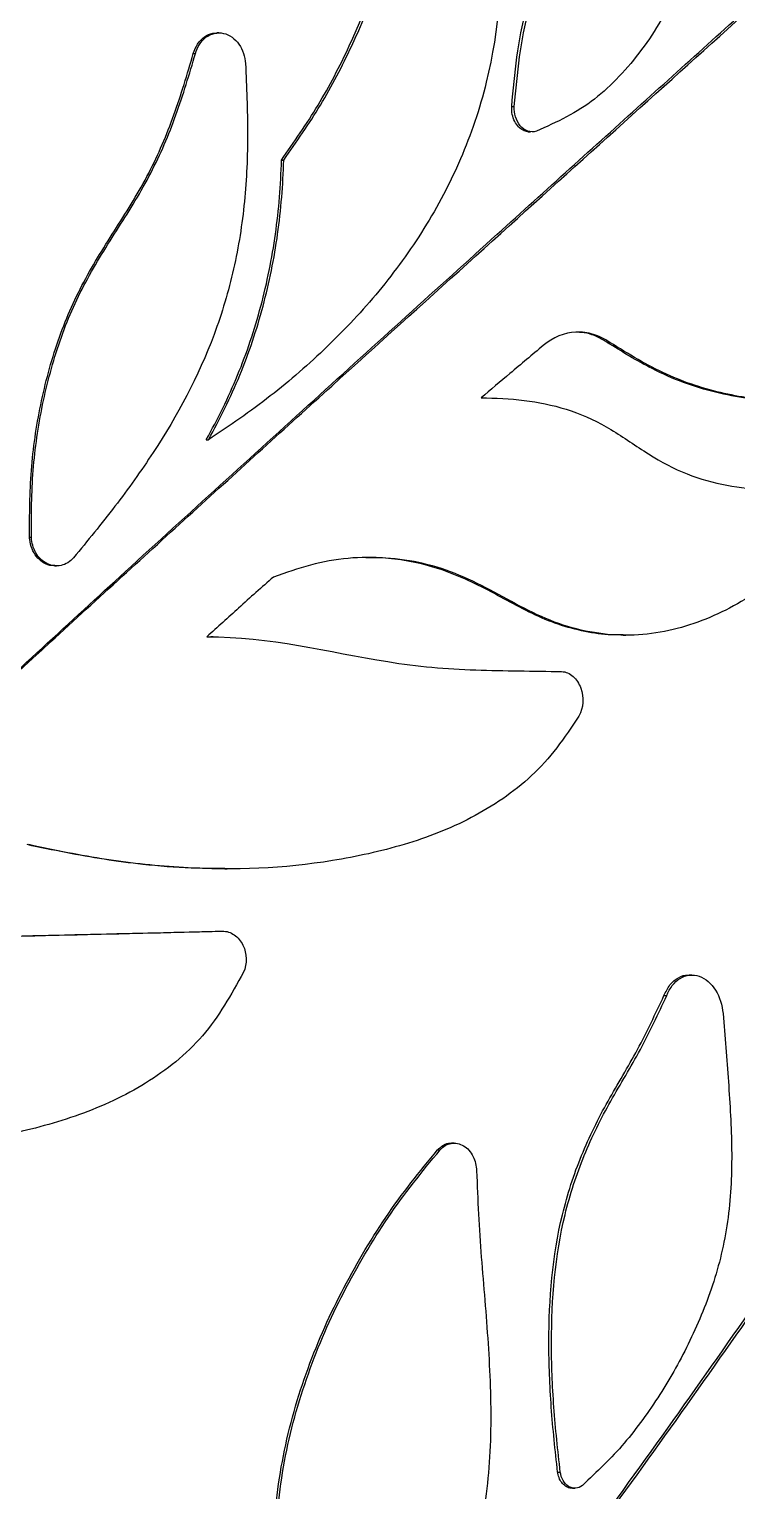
# Model space of a CAD drawing. Header units: millimetres. Extents: x 10 to 459, y 8 to 584.
# Drawn here: x 340.81 to 348.61, y 352.82 to 368.94 of the extents above; entities that cross this region are included whole.
import ezdxf

# ---------------------------------------------------------------- set-up
doc = ezdxf.new("R2010")
doc.units = ezdxf.units.MM
doc.layers.add('OUTLINE', color=7, linetype='Continuous', lineweight=25)

msp = doc.modelspace()

# ---------------------------------------------------------------- linework, layer by layer
at = {"layer": 'OUTLINE'}
for p, q in [((342.896, 368.901), (342.872, 368.901)), ((342.614, 368.673), (342.638, 368.673)), ((346.124, 368.09), (346.153, 368.09)), ((346.302, 367.809), (346.331, 367.809)), ((343.586, 367.498), (343.611, 367.498)), ((347.176, 365.487), (347.206, 365.487)), ((342.756, 364.413), (342.78, 364.413)), ((340.809, 363.337), (340.829, 363.337)), ((341.086, 363.021), (341.107, 363.021)), ((342.832, 362.24), (342.808, 362.24)), ((347.352, 362.257), (347.384, 362.257)), ((342.963, 359.679), (342.987, 359.679)), ((342.911, 358.993), (342.934, 358.993)), ((348.111, 358.509), (348.079, 358.509)), ((347.803, 358.282), (347.834, 358.282)), ((345.307, 356.58), (345.334, 356.58)), ((345.489, 356.655), (345.462, 356.655)), ((346.631, 353.027), (346.66, 353.027)), ((346.793, 352.848), (346.822, 352.848))]:
    msp.add_line(p, q, dxfattribs=at)
for points, knots in [([(325.204, 346.333), (325.431, 346.641), (325.659, 346.948), (326.128, 347.55), (326.367, 347.848), (327.094, 348.729), (327.594, 349.303), (328.62, 350.426), (329.145, 350.976), (330.214, 352.057), (330.759, 352.589), (332.403, 354.158), (333.517, 355.172), (335.715, 357.199), (336.796, 358.221), (338.931, 360.233), (339.99, 361.219), (341.566, 362.666), (342.09, 363.143), (343.124, 364.084), (343.635, 364.548), (345.15, 365.92), (346.135, 366.808), (348.048, 368.532), (348.976, 369.367), (349.871, 370.173)], [0, 0, 0, 0, 0.03125, 0.03125, 0.0625, 0.0625, 0.125, 0.125, 0.1875, 0.1875, 0.25, 0.25, 0.375, 0.375, 0.5, 0.5, 0.625, 0.625, 0.6875, 0.6875, 0.75, 0.75, 0.875, 0.875, 1, 1, 1, 1]), ([(327.701, 349.413), (327.71, 349.423), (328.012, 349.774), (328.635, 350.439), (329.565, 351.411), (330.513, 352.354), (331.471, 353.277), (332.435, 354.182), (333.403, 355.078), (334.371, 355.97), (335.334, 356.861), (336.286, 357.752), (337.227, 358.641), (338.16, 359.523), (339.091, 360.398), (340.021, 361.262), (340.947, 362.117), (341.912, 363.002), (342.914, 363.915), (343.947, 364.854), (344.966, 365.777), (345.906, 366.627), (346.769, 367.407), (347.559, 368.119), (348.333, 368.818), (349.094, 369.503), (349.586, 369.947), (349.832, 370.169)], [0, 0, 0, 0, 0.001288, 0.042666, 0.084054, 0.125434, 0.166394, 0.207362, 0.248324, 0.289476, 0.330635, 0.371787, 0.412744, 0.453707, 0.494663, 0.535845, 0.577034, 0.618215, 0.665487, 0.712783, 0.760077, 0.807346, 0.845862, 0.884403, 0.922951, 0.961488, 1, 1, 1, 1]), ([(346.012, 370.173), (346.033, 369.55), (345.987, 368.943), (345.808, 368.209), (345.766, 368.063), (345.67, 367.781), (345.617, 367.644), (345.444, 367.242), (345.309, 366.987), (345.005, 366.5), (344.837, 366.269), (344.48, 365.836), (344.29, 365.633), (343.891, 365.249), (343.682, 365.067), (343.244, 364.724), (343.013, 364.568), (342.78, 364.413)], [0, 0, 0, 0, 0.25, 0.25, 0.3125, 0.3125, 0.375, 0.375, 0.5, 0.5, 0.625, 0.625, 0.75, 0.75, 0.875, 0.875, 1, 1, 1, 1]), ([(343.586, 367.498), (343.726, 367.697), (343.864, 367.896), (344.115, 368.313), (344.229, 368.532), (344.543, 369.207), (344.712, 369.677), (344.841, 370.169)], [0, 0, 0, 0, 0.25, 0.25, 0.5, 0.5, 1, 1, 1, 1]), ([(343.611, 367.498), (343.751, 367.697), (343.89, 367.896), (344.142, 368.314), (344.256, 368.533), (344.571, 369.209), (344.74, 369.68), (344.869, 370.173)], [0, 0, 0, 0, 0.25, 0.25, 0.5, 0.5, 1, 1, 1, 1]), ([(346.124, 368.09), (346.141, 368.272), (346.158, 368.454), (346.207, 368.813), (346.241, 368.989), (346.367, 369.508), (346.48, 369.846), (346.613, 370.169)], [0, 0, 0, 0, 0.25, 0.25, 0.5, 0.5, 1, 1, 1, 1]), ([(346.153, 368.09), (346.17, 368.272), (346.187, 368.455), (346.237, 368.814), (346.271, 368.99), (346.398, 369.511), (346.511, 369.849), (346.644, 370.173)], [0, 0, 0, 0, 0.25, 0.25, 0.5, 0.5, 1, 1, 1, 1]), ([(348.231, 370.173), (348.153, 369.903), (348.064, 369.641), (347.844, 369.152), (347.713, 368.925), (347.401, 368.507), (347.229, 368.321), (346.939, 368.095), (346.836, 368.031), (346.62, 367.916), (346.508, 367.866), (346.396, 367.816)], [0, 0, 0, 0, 0.25, 0.25, 0.5, 0.5, 0.75, 0.75, 0.875, 0.875, 1, 1, 1, 1]), ([(342.614, 368.673), (342.628, 368.709), (342.655, 368.783), (342.732, 368.86), (342.81, 368.9), (342.857, 368.897), (342.873, 368.896)], [0, 0, 0, 0, 0.298255, 0.597422, 0.872399, 1, 1, 1, 1]), ([(342.638, 368.673), (342.658, 368.746), (342.698, 368.81), (342.809, 368.893), (342.879, 368.91), (343.013, 368.881), (343.075, 368.836), (343.16, 368.715), (343.185, 368.639), (343.19, 368.561)], [0, 0, 0, 0, 0.25, 0.25, 0.5, 0.5, 0.75, 0.75, 1, 1, 1, 1]), ([(340.809, 363.337), (340.809, 363.584), (340.809, 363.831), (340.848, 364.319), (340.883, 364.56), (340.981, 365.038), (341.045, 365.276), (341.201, 365.73), (341.297, 365.946), (341.517, 366.359), (341.642, 366.557), (341.892, 366.95), (342.016, 367.147), (342.229, 367.561), (342.321, 367.776), (342.479, 368.218), (342.547, 368.445), (342.614, 368.673)], [0, 0, 0, 0, 0.125, 0.125, 0.25, 0.25, 0.375, 0.375, 0.5, 0.5, 0.625, 0.625, 0.75, 0.75, 0.875, 0.875, 1, 1, 1, 1]), ([(340.829, 363.337), (340.829, 363.584), (340.83, 363.831), (340.868, 364.319), (340.904, 364.561), (341.002, 365.039), (341.066, 365.277), (341.223, 365.73), (341.318, 365.946), (341.539, 366.359), (341.664, 366.557), (341.915, 366.95), (342.039, 367.148), (342.251, 367.561), (342.344, 367.775), (342.502, 368.218), (342.57, 368.445), (342.638, 368.673)], [0, 0, 0, 0, 0.125, 0.125, 0.25, 0.25, 0.375, 0.375, 0.5, 0.5, 0.625, 0.625, 0.75, 0.75, 0.875, 0.875, 1, 1, 1, 1]), ([(343.19, 368.561), (343.201, 368.306), (343.212, 368.05), (343.213, 367.542), (343.202, 367.29), (343.153, 366.79), (343.113, 366.543), (343.002, 366.052), (342.93, 365.808), (342.669, 365.107), (342.438, 364.679), (342.039, 364.07), (341.897, 363.872), (341.602, 363.486), (341.448, 363.299), (341.293, 363.111)], [0, 0, 0, 0, 0.125, 0.125, 0.25, 0.25, 0.375, 0.375, 0.5, 0.5, 0.75, 0.75, 0.875, 0.875, 1, 1, 1, 1]), ([(346.302, 367.811), (346.284, 367.814), (346.247, 367.823), (346.196, 367.864), (346.154, 367.924), (346.126, 368.003), (346.124, 368.06), (346.124, 368.09)], [0, 0, 0, 0, 0.1701775, 0.3589814, 0.5558751, 0.7680757, 1, 1, 1, 1]), ([(346.396, 367.816), (346.335, 367.795), (346.266, 367.82), (346.172, 367.931), (346.149, 368.012), (346.153, 368.09)], [0, 0, 0, 0, 0.5, 0.5, 1, 1, 1, 1]), ([(342.756, 364.413), (342.885, 364.642), (343.001, 364.879), (343.204, 365.371), (343.289, 365.626), (343.428, 366.147), (343.482, 366.413), (343.557, 366.95), (343.579, 367.223), (343.586, 367.498)], [0, 0, 0, 0, 0.25, 0.25, 0.5, 0.5, 0.75, 0.75, 1, 1, 1, 1]), ([(342.78, 364.413), (342.908, 364.642), (343.025, 364.879), (343.228, 365.371), (343.313, 365.625), (343.452, 366.147), (343.506, 366.413), (343.582, 366.95), (343.603, 367.223), (343.611, 367.498)], [0, 0, 0, 0, 0.25, 0.25, 0.5, 0.5, 0.75, 0.75, 1, 1, 1, 1]), ([(351.921, 365.801), (351.755, 365.695), (351.587, 365.589), (351.24, 365.395), (351.062, 365.306), (350.513, 365.065), (350.126, 364.943), (349.521, 364.852), (349.315, 364.837), (348.891, 364.848), (348.679, 364.876), (348.255, 364.972), (348.043, 365.039), (347.62, 365.231), (347.413, 365.359), (347.206, 365.487)], [0, 0, 0, 0, 0.125, 0.125, 0.25, 0.25, 0.5, 0.5, 0.625, 0.625, 0.75, 0.75, 0.875, 0.875, 1, 1, 1, 1]), ([(341.973, 345.09), (342.149, 345.332), (342.324, 345.574), (342.665, 346.064), (342.832, 346.312), (343.329, 347.055), (343.652, 347.555), (344.299, 348.547), (344.623, 349.039), (345.284, 350.002), (345.622, 350.472), (346.301, 351.399), (346.641, 351.856), (347.312, 352.768), (347.642, 353.225), (348.613, 354.595), (349.241, 355.505), (350.48, 357.277), (351.087, 358.144), (352.251, 359.86), (352.809, 360.707), (353.623, 361.929), (353.89, 362.328), (354.411, 363.114), (354.664, 363.502), (355.157, 364.263), (355.399, 364.631), (355.77, 365.119), (355.893, 365.271), (356.144, 365.537), (356.273, 365.645), (356.398, 365.75)], [0, 0, 0, 0, 0.03125, 0.03125, 0.0625, 0.0625, 0.125, 0.125, 0.1875, 0.1875, 0.25, 0.25, 0.3125, 0.3125, 0.375, 0.375, 0.5, 0.5, 0.625, 0.625, 0.75, 0.75, 0.8125, 0.8125, 0.875, 0.875, 0.9375, 0.9375, 0.96875, 0.96875, 1, 1, 1, 1]), ([(341.994, 345.09), (342.171, 345.332), (342.346, 345.574), (342.688, 346.064), (342.855, 346.312), (343.353, 347.056), (343.677, 347.555), (344.325, 348.548), (344.649, 349.04), (345.311, 350.003), (345.65, 350.473), (346.33, 351.4), (346.671, 351.857), (347.343, 352.77), (347.673, 353.226), (348.646, 354.597), (349.275, 355.507), (350.516, 357.279), (351.124, 358.145), (352.289, 359.862), (352.849, 360.708), (353.664, 361.93), (353.931, 362.329), (354.453, 363.115), (354.706, 363.503), (355.2, 364.264), (355.443, 364.632), (355.814, 365.119), (355.937, 365.271), (356.188, 365.537), (356.318, 365.645), (356.443, 365.75)], [0, 0, 0, 0, 0.03125, 0.03125, 0.0625, 0.0625, 0.125, 0.125, 0.1875, 0.1875, 0.25, 0.25, 0.3125, 0.3125, 0.375, 0.375, 0.5, 0.5, 0.625, 0.625, 0.75, 0.75, 0.8125, 0.8125, 0.875, 0.875, 0.9375, 0.9375, 0.96875, 0.96875, 1, 1, 1, 1]), ([(347.206, 365.487), (347.148, 365.526), (347.088, 365.556), (346.962, 365.594), (346.897, 365.603), (346.705, 365.594), (346.579, 365.542), (346.473, 365.453)], [0, 0, 0, 0, 0.25, 0.25, 0.5, 0.5, 1, 1, 1, 1]), ([(346.473, 365.453), (346.412, 365.402), (346.35, 365.35), (346.289, 365.299), (346.228, 365.247), (346.166, 365.195), (346.105, 365.144), (345.999, 365.054), (345.893, 364.965), (345.787, 364.875)], [0, 0, 0, 0, 0.000279926, 0.000279926, 0.000279926, 0.000559852, 0.000559852, 0.000559852, 0.001040844, 0.001040844, 0.001040844, 0.001040844]), ([(347.176, 365.487), (347.14, 365.509), (347.068, 365.553), (346.956, 365.591), (346.881, 365.596), (346.846, 365.599)], [0, 0, 0, 0, 0.3466152, 0.6931644, 1, 1, 1, 1]), ([(349.156, 364.845), (349.129, 364.844), (348.988, 364.838), (348.725, 364.866), (348.372, 364.929), (348.018, 365.037), (347.701, 365.176), (347.422, 365.334), (347.258, 365.436), (347.176, 365.487)], [0, 0, 0, 0, 0.041888, 0.21707, 0.393005, 0.568689, 0.743528, 0.871733, 1, 1, 1, 1]), ([(345.787, 364.875), (346.105, 364.873), (346.42, 364.844), (346.876, 364.702), (347.024, 364.638), (347.308, 364.474), (347.444, 364.378), (347.719, 364.2), (347.859, 364.12), (348.147, 363.998), (348.294, 363.954), (348.733, 363.86), (349.024, 363.85), (349.308, 363.874)], [0, 0, 0, 0, 0.25, 0.25, 0.375, 0.375, 0.5, 0.5, 0.625, 0.625, 0.75, 0.75, 1, 1, 1, 1]), ([(341.086, 363.025), (341.068, 363.024), (341.021, 363.024), (340.949, 363.059), (340.881, 363.122), (340.831, 363.21), (340.812, 363.286), (340.809, 363.329), (340.809, 363.337)], [0, 0, 0, 0, 0.127337, 0.320226, 0.517777, 0.726132, 0.95189, 1, 1, 1, 1]), ([(341.293, 363.111), (341.257, 363.068), (341.209, 363.038), (341.104, 363.015), (341.047, 363.023), (340.948, 363.073), (340.906, 363.116), (340.848, 363.218), (340.832, 363.277), (340.829, 363.337)], [0, 0, 0, 0, 0.25, 0.25, 0.5, 0.5, 0.75, 0.75, 1, 1, 1, 1]), ([(349.472, 363.339), (349.381, 363.239), (349.29, 363.139), (349.1, 362.951), (349.001, 362.865), (348.688, 362.634), (348.459, 362.509), (348.102, 362.373), (347.981, 362.336), (347.732, 362.281), (347.604, 362.264), (347.215, 362.248), (346.954, 362.284), (346.563, 362.411), (346.435, 362.466), (346.183, 362.593), (346.058, 362.664), (345.806, 362.798), (345.679, 362.863), (345.419, 362.972), (345.286, 363.016), (345.014, 363.079), (344.875, 363.098), (344.597, 363.117), (344.458, 363.117), (344.182, 363.093), (344.044, 363.067), (343.77, 362.993), (343.634, 362.946), (343.497, 362.899)], [0, 0, 0, 0, 0.0625, 0.0625, 0.125, 0.125, 0.25, 0.25, 0.3125, 0.3125, 0.375, 0.375, 0.5, 0.5, 0.5625, 0.5625, 0.625, 0.625, 0.6875, 0.6875, 0.75, 0.75, 0.8125, 0.8125, 0.875, 0.875, 0.9375, 0.9375, 1, 1, 1, 1]), ([(347.352, 362.262), (347.31, 362.261), (347.17, 362.257), (346.93, 362.294), (346.637, 362.369), (346.352, 362.491), (346.073, 362.639), (345.794, 362.793), (345.506, 362.926), (345.208, 363.03), (344.915, 363.091), (344.683, 363.114), (344.553, 363.111), (344.515, 363.109)], [0, 0, 0, 0, 0.0453139, 0.1494677, 0.2532761, 0.3559215, 0.4588875, 0.5618787, 0.6651827, 0.768625, 0.8717013, 0.9619759, 1, 1, 1, 1]), ([(343.497, 362.899), (343.433, 362.843), (343.369, 362.786), (343.305, 362.729), (343.241, 362.672), (343.177, 362.614), (343.114, 362.557), (342.997, 362.452), (342.88, 362.346), (342.764, 362.24)], [0, 0, 0, 0, 0.00028339, 0.00028339, 0.00028339, 0.00056678, 0.00056678, 0.00056678, 0.001083569, 0.001083569, 0.001083569, 0.001083569]), ([(342.764, 362.24), (343.447, 362.244), (344.107, 362.071), (344.921, 361.939), (345.083, 361.918), (345.406, 361.888), (345.567, 361.879), (346.047, 361.863), (346.363, 361.864), (346.675, 361.856)], [0, 0, 0, 0, 0.5, 0.5, 0.625, 0.625, 0.75, 0.75, 1, 1, 1, 1]), ([(346.675, 361.856), (346.72, 361.854), (346.764, 361.835), (346.838, 361.771), (346.867, 361.725), (346.922, 361.574), (346.915, 361.452), (346.865, 361.365)], [0, 0, 0, 0, 0.25, 0.25, 0.5, 0.5, 1, 1, 1, 1]), ([(346.865, 361.365), (346.786, 361.246), (346.706, 361.127), (346.536, 360.904), (346.443, 360.801), (346.144, 360.523), (345.915, 360.37), (345.442, 360.121), (345.194, 360.026), (344.68, 359.873), (344.415, 359.814), (343.614, 359.684), (343.066, 359.66), (342.225, 359.711), (341.94, 359.741), (341.372, 359.826), (341.087, 359.886), (340.801, 359.947)], [0, 0, 0, 0, 0.0625, 0.0625, 0.125, 0.125, 0.25, 0.25, 0.375, 0.375, 0.5, 0.5, 0.75, 0.75, 0.875, 0.875, 1, 1, 1, 1]), ([(342.963, 359.684), (342.84, 359.684), (342.539, 359.685), (342.094, 359.721), (341.632, 359.782), (341.208, 359.858), (340.923, 359.917), (340.781, 359.947)], [0, 0, 0, 0, 0.172517, 0.418495, 0.612257, 0.806139, 1, 1, 1, 1]), ([(339.213, 358.905), (339.524, 358.912), (340.15, 358.927), (341.079, 358.949), (342.003, 358.971), (342.608, 358.985), (342.911, 358.993)], [0, 0, 0, 0, 0.245767, 0.496598, 0.748174, 1, 1, 1, 1]), ([(342.934, 358.993), (342.98, 358.994), (343.026, 358.979), (343.106, 358.925), (343.139, 358.885), (343.207, 358.747), (343.209, 358.632), (343.168, 358.54)], [0, 0, 0, 0, 0.25, 0.25, 0.5, 0.5, 1, 1, 1, 1]), ([(343.168, 358.54), (343.032, 358.294), (342.894, 358.048), (342.626, 357.736), (342.526, 357.64), (342.314, 357.466), (342.203, 357.389), (341.859, 357.176), (341.612, 357.061), (341.103, 356.878), (340.842, 356.809), (340.312, 356.695), (340.043, 356.651), (339.497, 356.587), (339.22, 356.567), (338.663, 356.549), (338.383, 356.55), (337.821, 356.573), (337.539, 356.598), (337.255, 356.624)], [0, 0, 0, 0, 0.125, 0.125, 0.1875, 0.1875, 0.25, 0.25, 0.375, 0.375, 0.5, 0.5, 0.625, 0.625, 0.75, 0.75, 0.875, 0.875, 1, 1, 1, 1]), ([(347.803, 358.282), (347.823, 358.324), (347.852, 358.386), (347.912, 358.447), (347.976, 358.49), (348.035, 358.515), (348.075, 358.508), (348.079, 358.507)], [0, 0, 0, 0, 0.327199, 0.491795, 0.656331, 0.966324, 1, 1, 1, 1]), ([(347.834, 358.282), (347.865, 358.365), (347.917, 358.432), (348.045, 358.511), (348.121, 358.52), (348.262, 358.471), (348.326, 358.416), (348.419, 358.267), (348.446, 358.176), (348.454, 358.083)], [0, 0, 0, 0, 0.25, 0.25, 0.5, 0.5, 0.75, 0.75, 1, 1, 1, 1]), ([(346.631, 353.027), (346.604, 353.265), (346.578, 353.503), (346.544, 353.981), (346.534, 354.22), (346.535, 354.935), (346.574, 355.413), (346.738, 356.09), (346.809, 356.309), (346.98, 356.727), (347.079, 356.927), (347.294, 357.309), (347.408, 357.494), (347.615, 357.882), (347.709, 358.082), (347.803, 358.282)], [0, 0, 0, 0, 0.125, 0.125, 0.25, 0.25, 0.5, 0.5, 0.625, 0.625, 0.75, 0.75, 0.875, 0.875, 1, 1, 1, 1]), ([(346.66, 353.027), (346.633, 353.265), (346.607, 353.503), (346.572, 353.981), (346.563, 354.22), (346.563, 354.936), (346.603, 355.414), (346.767, 356.09), (346.839, 356.31), (347.009, 356.728), (347.109, 356.927), (347.324, 357.309), (347.439, 357.494), (347.646, 357.882), (347.74, 358.082), (347.834, 358.282)], [0, 0, 0, 0, 0.125, 0.125, 0.25, 0.25, 0.5, 0.5, 0.625, 0.625, 0.75, 0.75, 0.875, 0.875, 1, 1, 1, 1]), ([(348.454, 358.083), (348.474, 357.833), (348.495, 357.583), (348.531, 357.083), (348.546, 356.833), (348.552, 356.334), (348.542, 356.083), (348.477, 355.59), (348.424, 355.355), (348.279, 354.905), (348.19, 354.687), (347.989, 354.268), (347.878, 354.07), (347.636, 353.693), (347.507, 353.513), (347.223, 353.179), (347.064, 353.029), (346.904, 352.88)], [0, 0, 0, 0, 0.125, 0.125, 0.25, 0.25, 0.375, 0.375, 0.5, 0.5, 0.625, 0.625, 0.75, 0.75, 0.875, 0.875, 1, 1, 1, 1]), ([(344.144, 349.236), (344.053, 349.374), (343.961, 349.512), (343.802, 349.803), (343.737, 349.959), (343.636, 350.287), (343.601, 350.454), (343.545, 350.789), (343.526, 350.958), (343.486, 351.467), (343.481, 351.81), (343.503, 352.484), (343.534, 352.817), (343.657, 353.473), (343.747, 353.799), (343.968, 354.422), (344.099, 354.72), (344.394, 355.294), (344.558, 355.572), (344.913, 356.098), (345.11, 356.34), (345.307, 356.58)], [0, 0, 0, 0, 0.0625, 0.0625, 0.125, 0.125, 0.1875, 0.1875, 0.25, 0.25, 0.375, 0.375, 0.5, 0.5, 0.625, 0.625, 0.75, 0.75, 0.875, 0.875, 1, 1, 1, 1]), ([(344.169, 349.236), (344.077, 349.374), (343.986, 349.512), (343.827, 349.803), (343.761, 349.959), (343.66, 350.287), (343.625, 350.454), (343.569, 350.789), (343.55, 350.958), (343.51, 351.467), (343.505, 351.81), (343.527, 352.484), (343.559, 352.818), (343.681, 353.474), (343.772, 353.8), (343.993, 354.423), (344.124, 354.721), (344.42, 355.295), (344.584, 355.572), (344.94, 356.098), (345.137, 356.34), (345.334, 356.58)], [0, 0, 0, 0, 0.0625, 0.0625, 0.125, 0.125, 0.1875, 0.1875, 0.25, 0.25, 0.375, 0.375, 0.5, 0.5, 0.625, 0.625, 0.75, 0.75, 0.875, 0.875, 1, 1, 1, 1]), ([(345.307, 356.58), (345.327, 356.599), (345.368, 356.637), (345.426, 356.659), (345.457, 356.654), (345.462, 356.653)], [0, 0, 0, 0, 0.459722, 0.920142, 1, 1, 1, 1]), ([(345.334, 356.58), (345.367, 356.619), (345.41, 356.644), (345.502, 356.661), (345.552, 356.651), (345.637, 356.6), (345.673, 356.558), (345.722, 356.461), (345.736, 356.405), (345.737, 356.349)], [0, 0, 0, 0, 0.25, 0.25, 0.5, 0.5, 0.75, 0.75, 1, 1, 1, 1]), ([(345.737, 356.349), (345.75, 356.031), (345.764, 355.714), (345.814, 355.08), (345.843, 354.763), (345.884, 354.128), (345.897, 353.811), (345.887, 353.175), (345.861, 352.861), (345.697, 351.955), (345.466, 351.392), (345.113, 350.557), (344.995, 350.278), (344.799, 349.873), (344.729, 349.742), (344.576, 349.486), (344.496, 349.361), (344.415, 349.236)], [0, 0, 0, 0, 0.125, 0.125, 0.25, 0.25, 0.375, 0.375, 0.5, 0.5, 0.75, 0.75, 0.875, 0.875, 0.9375, 0.9375, 1, 1, 1, 1]), ([(346.793, 352.851), (346.787, 352.85), (346.765, 352.847), (346.727, 352.864), (346.683, 352.898), (346.65, 352.95), (346.635, 352.996), (346.631, 353.023), (346.631, 353.027)], [0, 0, 0, 0, 0.070343, 0.28423, 0.497267, 0.718216, 0.951275, 1, 1, 1, 1]), ([(346.904, 352.88), (346.86, 352.843), (346.8, 352.839), (346.702, 352.9), (346.668, 352.962), (346.66, 353.027)], [0, 0, 0, 0, 0.5, 0.5, 1, 1, 1, 1])]:
    msp.add_open_spline(points, degree=3, knots=knots, dxfattribs=at)
msp.add_open_spline([(339.213, 358.905), (340.487, 358.934), (341.731, 358.963), (342.934, 358.993)], degree=3, dxfattribs=at)

doc.saveas('drawing.dxf')
